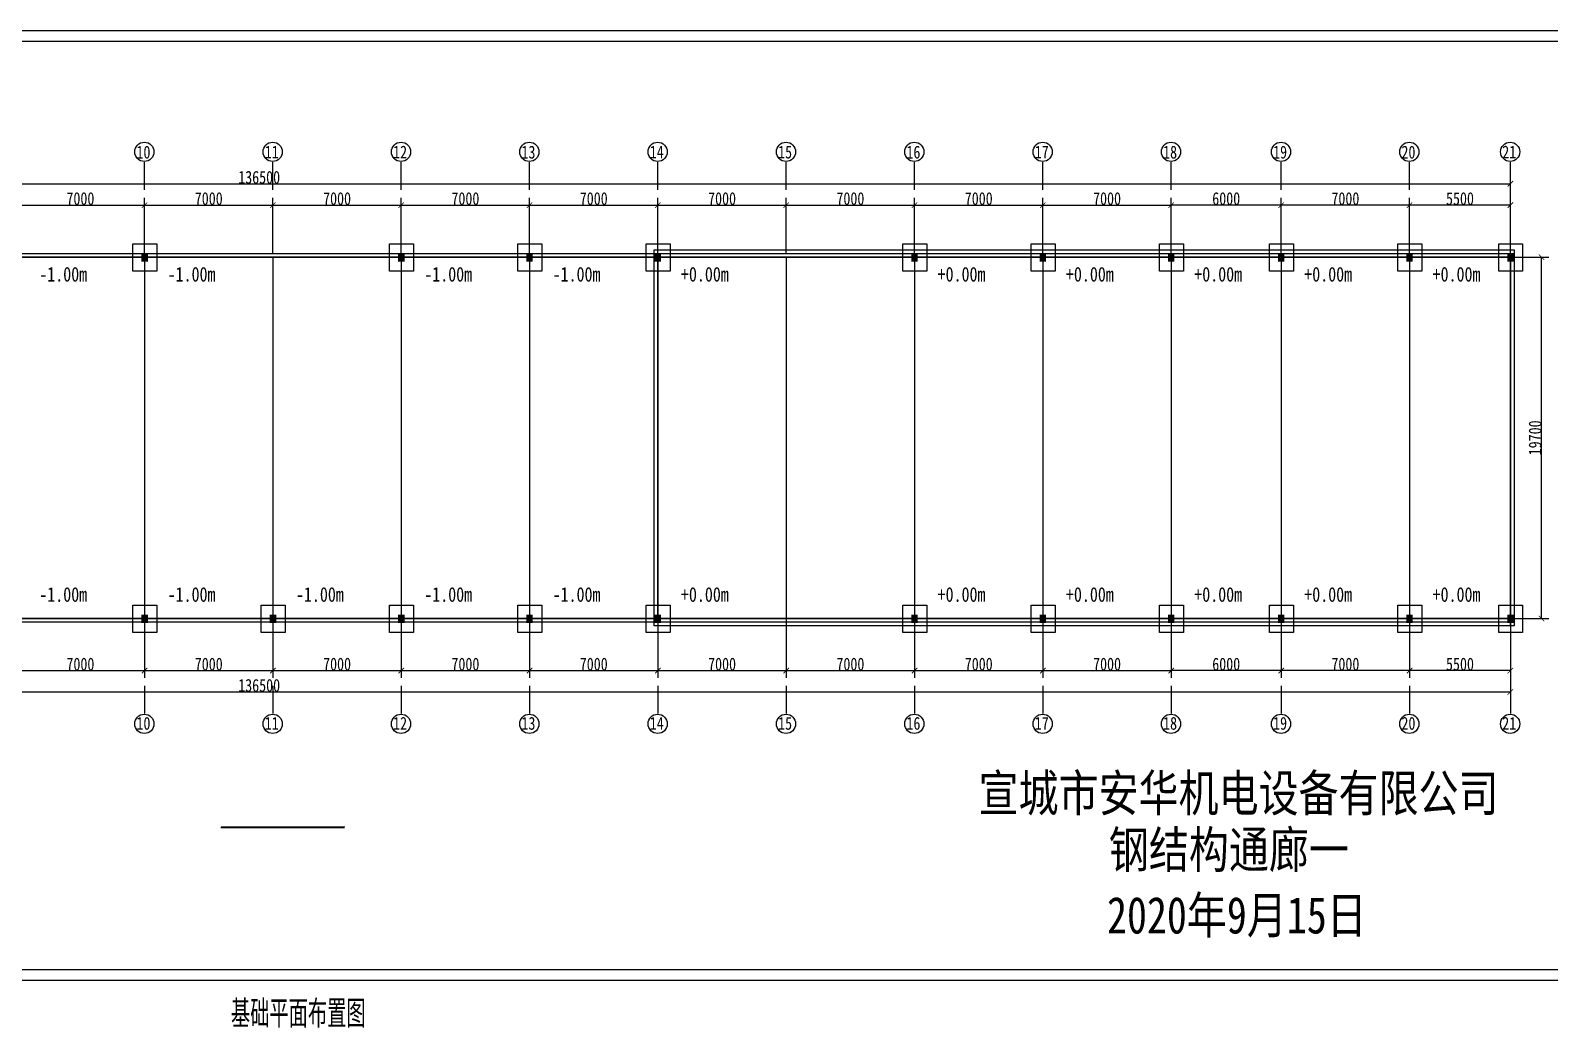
# Model space of a CAD drawing. Header units: millimetres. Extents: x 92079 to 624077, y -488988 to -181668.
# Drawn here: x 221450 to 304318, y -236040 to -181668 of the extents above; entities that cross this region are included whole.
import ezdxf
from ezdxf.enums import TextEntityAlignment as Align

# ---------------------------------------------------------------- set-up
doc = ezdxf.new("R2010")
doc.units = ezdxf.units.MM
doc.header["$PDMODE"] = 1
for name, color, linetype in [('PUB_TEXT', 7, 'Continuous'), ('TEXT', 7, 'Continuous'), ('THICK', 6, 'Continuous'), ('THIN', 7, 'Continuous'), ('粗线', 7, 'Continuous')]:
    doc.layers.add(name, color=color, linetype=linetype)
doc.styles.add('-黑体', font='simhei.ttf', dxfattribs={"width": 0.8})
doc.styles.add('STYLE1', font='', dxfattribs={"width": 0.8})
doc.styles.add('TSSD_Norm', font='Tssdeng.shx', dxfattribs={"bigfont": 'hztxt.shx'})
doc.styles.add('仿宋', font='', dxfattribs={"width": 0.8})
doc.styles.get('STYLE1').set_extended_font_data('SimSun')
doc.styles.get('仿宋').set_extended_font_data('FangSong_GB2312')
doc.dimstyles.new('副本 ISO-25', dxfattribs={"dimtxt": 250, "dimasz": 400, "dimexe": 400, "dimexo": 200, "dimgap": 0.3, "dimtad": 1, "dimtoh": 1, "dimdec": 0, "dimtxsty": '仿宋', "dimblk": 'ARCHTICK', "dimcen": 25, "dimaunit": 1, "dimadec": 3, "dimazin": 0, "dimtfac": 1, "dimtdec": 0, "dimtmove": 0, "dimatfit": 3, "dimldrblk": 'ARCHTICK', "dimfxl": 1, "dimarcsym": 0})

# ---------------------------------------------------------------- blocks, each defined once
blk = doc.blocks.new('_ArchTick')
at = {"color": 0, "linetype": 'ByBlock', "const_width": 0.15}
blk.add_lwpolyline([(-0.5, -0.5), (0.5, 0.5)], dxfattribs=at)
blk = doc.blocks.new('*D43')
at = {"layer": 'Defpoints', "color": 0}
for p in [(220678, -213734), (227678, -213734), (227678, -216574)]:
    blk.add_point(p, dxfattribs=at)
at = {"layer": '粗线', "color": 0, "lineweight": -2}
for p, q in [((220678, -213934), (220678, -216974)), ((227678, -213934), (227678, -216974)), ((220678, -216574), (227678, -216574))]:
    blk.add_line(p, q, dxfattribs=at)
at = {"layer": '粗线', "color": 0, "lineweight": -2, "xscale": 300, "yscale": 300, "zscale": 300, "rotation": 180}
blk.add_blockref('_ArchTick', (220678, -216574), dxfattribs=at)
at = {"layer": '粗线', "color": 0, "lineweight": -2, "xscale": 300, "yscale": 300, "zscale": 300}
blk.add_blockref('_ArchTick', (227678, -216574), dxfattribs=at)
at = {"layer": '粗线', "color": 0, "insert": (224178, -216224), "char_height": 700, "attachment_point": 5, "style": '仿宋'}
blk.add_mtext('7000', dxfattribs=at)
blk = doc.blocks.new('*D44')
at = {"layer": 'Defpoints', "color": 0}
for p in [(227678, -213734), (234678, -213734), (234678, -216574)]:
    blk.add_point(p, dxfattribs=at)
at = {"layer": '粗线', "color": 0, "lineweight": -2}
for p, q in [((227678, -213934), (227678, -216974)), ((234678, -213934), (234678, -216974)), ((227678, -216574), (234678, -216574))]:
    blk.add_line(p, q, dxfattribs=at)
at = {"layer": '粗线', "color": 0, "lineweight": -2, "xscale": 300, "yscale": 300, "zscale": 300, "rotation": 180}
blk.add_blockref('_ArchTick', (227678, -216574), dxfattribs=at)
at = {"layer": '粗线', "color": 0, "lineweight": -2, "xscale": 300, "yscale": 300, "zscale": 300}
blk.add_blockref('_ArchTick', (234678, -216574), dxfattribs=at)
at = {"layer": '粗线', "color": 0, "insert": (231178, -216224), "char_height": 700, "attachment_point": 5, "style": '仿宋'}
blk.add_mtext('7000', dxfattribs=at)
blk = doc.blocks.new('*D45')
at = {"layer": 'Defpoints', "color": 0}
for p in [(234678, -213734), (241678, -213734), (241678, -216574)]:
    blk.add_point(p, dxfattribs=at)
at = {"layer": '粗线', "color": 0, "lineweight": -2}
for p, q in [((234678, -213934), (234678, -216974)), ((241678, -213934), (241678, -216974)), ((234678, -216574), (241678, -216574))]:
    blk.add_line(p, q, dxfattribs=at)
at = {"layer": '粗线', "color": 0, "lineweight": -2, "xscale": 300, "yscale": 300, "zscale": 300, "rotation": 180}
blk.add_blockref('_ArchTick', (234678, -216574), dxfattribs=at)
at = {"layer": '粗线', "color": 0, "lineweight": -2, "xscale": 300, "yscale": 300, "zscale": 300}
blk.add_blockref('_ArchTick', (241678, -216574), dxfattribs=at)
at = {"layer": '粗线', "color": 0, "insert": (238178, -216224), "char_height": 700, "attachment_point": 5, "style": '仿宋'}
blk.add_mtext('7000', dxfattribs=at)
blk = doc.blocks.new('*D46')
at = {"layer": 'Defpoints', "color": 0}
for p in [(241678, -213734), (248678, -213734), (248678, -216574)]:
    blk.add_point(p, dxfattribs=at)
at = {"layer": '粗线', "color": 0, "lineweight": -2}
for p, q in [((241678, -213934), (241678, -216974)), ((248678, -213934), (248678, -216974)), ((241678, -216574), (248678, -216574))]:
    blk.add_line(p, q, dxfattribs=at)
at = {"layer": '粗线', "color": 0, "lineweight": -2, "xscale": 300, "yscale": 300, "zscale": 300, "rotation": 180}
blk.add_blockref('_ArchTick', (241678, -216574), dxfattribs=at)
at = {"layer": '粗线', "color": 0, "lineweight": -2, "xscale": 300, "yscale": 300, "zscale": 300}
blk.add_blockref('_ArchTick', (248678, -216574), dxfattribs=at)
at = {"layer": '粗线', "color": 0, "insert": (245178, -216224), "char_height": 700, "attachment_point": 5, "style": '仿宋'}
blk.add_mtext('7000', dxfattribs=at)
blk = doc.blocks.new('*D47')
at = {"layer": 'Defpoints', "color": 0}
for p in [(248678, -213734), (255678, -213734), (255678, -216574)]:
    blk.add_point(p, dxfattribs=at)
at = {"layer": '粗线', "color": 0, "lineweight": -2}
for p, q in [((248678, -213934), (248678, -216974)), ((255678, -213934), (255678, -216974)), ((248678, -216574), (255678, -216574))]:
    blk.add_line(p, q, dxfattribs=at)
at = {"layer": '粗线', "color": 0, "lineweight": -2, "xscale": 300, "yscale": 300, "zscale": 300, "rotation": 180}
blk.add_blockref('_ArchTick', (248678, -216574), dxfattribs=at)
at = {"layer": '粗线', "color": 0, "lineweight": -2, "xscale": 300, "yscale": 300, "zscale": 300}
blk.add_blockref('_ArchTick', (255678, -216574), dxfattribs=at)
at = {"layer": '粗线', "color": 0, "insert": (252178, -216224), "char_height": 700, "attachment_point": 5, "style": '仿宋'}
blk.add_mtext('7000', dxfattribs=at)
blk = doc.blocks.new('*D48')
at = {"layer": 'Defpoints', "color": 0}
for p in [(255678, -213734), (262678, -213734), (262678, -216574)]:
    blk.add_point(p, dxfattribs=at)
at = {"layer": '粗线', "color": 0, "lineweight": -2}
for p, q in [((255678, -213934), (255678, -216974)), ((262678, -213934), (262678, -216974)), ((255678, -216574), (262678, -216574))]:
    blk.add_line(p, q, dxfattribs=at)
at = {"layer": '粗线', "color": 0, "lineweight": -2, "xscale": 300, "yscale": 300, "zscale": 300, "rotation": 180}
blk.add_blockref('_ArchTick', (255678, -216574), dxfattribs=at)
at = {"layer": '粗线', "color": 0, "lineweight": -2, "xscale": 300, "yscale": 300, "zscale": 300}
blk.add_blockref('_ArchTick', (262678, -216574), dxfattribs=at)
at = {"layer": '粗线', "color": 0, "insert": (259178, -216224), "char_height": 700, "attachment_point": 5, "style": '仿宋'}
blk.add_mtext('7000', dxfattribs=at)
blk = doc.blocks.new('*D49')
at = {"layer": 'Defpoints', "color": 0}
for p in [(262678, -213734), (269678, -213734), (269678, -216574)]:
    blk.add_point(p, dxfattribs=at)
at = {"layer": '粗线', "color": 0, "lineweight": -2}
for p, q in [((262678, -213934), (262678, -216974)), ((269678, -213934), (269678, -216974)), ((262678, -216574), (269678, -216574))]:
    blk.add_line(p, q, dxfattribs=at)
at = {"layer": '粗线', "color": 0, "lineweight": -2, "xscale": 300, "yscale": 300, "zscale": 300, "rotation": 180}
blk.add_blockref('_ArchTick', (262678, -216574), dxfattribs=at)
at = {"layer": '粗线', "color": 0, "lineweight": -2, "xscale": 300, "yscale": 300, "zscale": 300}
blk.add_blockref('_ArchTick', (269678, -216574), dxfattribs=at)
at = {"layer": '粗线', "color": 0, "insert": (266178, -216224), "char_height": 700, "attachment_point": 5, "style": '仿宋'}
blk.add_mtext('7000', dxfattribs=at)
blk = doc.blocks.new('*D50')
at = {"layer": 'Defpoints', "color": 0}
for p in [(269678, -213734), (276678, -213734), (276678, -216574)]:
    blk.add_point(p, dxfattribs=at)
at = {"layer": '粗线', "color": 0, "lineweight": -2}
for p, q in [((269678, -213934), (269678, -216974)), ((276678, -213934), (276678, -216974)), ((269678, -216574), (276678, -216574))]:
    blk.add_line(p, q, dxfattribs=at)
at = {"layer": '粗线', "color": 0, "lineweight": -2, "xscale": 300, "yscale": 300, "zscale": 300, "rotation": 180}
blk.add_blockref('_ArchTick', (269678, -216574), dxfattribs=at)
at = {"layer": '粗线', "color": 0, "lineweight": -2, "xscale": 300, "yscale": 300, "zscale": 300}
blk.add_blockref('_ArchTick', (276678, -216574), dxfattribs=at)
at = {"layer": '粗线', "color": 0, "insert": (273178, -216224), "char_height": 700, "attachment_point": 5, "style": '仿宋'}
blk.add_mtext('7000', dxfattribs=at)
blk = doc.blocks.new('*D51')
at = {"layer": 'Defpoints', "color": 0}
for p in [(276678, -213734), (283678, -213734), (283678, -216574)]:
    blk.add_point(p, dxfattribs=at)
at = {"layer": '粗线', "color": 0, "lineweight": -2}
for p, q in [((276678, -213934), (276678, -216974)), ((283678, -213934), (283678, -216974)), ((276678, -216574), (283678, -216574))]:
    blk.add_line(p, q, dxfattribs=at)
at = {"layer": '粗线', "color": 0, "lineweight": -2, "xscale": 300, "yscale": 300, "zscale": 300, "rotation": 180}
blk.add_blockref('_ArchTick', (276678, -216574), dxfattribs=at)
at = {"layer": '粗线', "color": 0, "lineweight": -2, "xscale": 300, "yscale": 300, "zscale": 300}
blk.add_blockref('_ArchTick', (283678, -216574), dxfattribs=at)
at = {"layer": '粗线', "color": 0, "insert": (280178, -216224), "char_height": 700, "attachment_point": 5, "style": '仿宋'}
blk.add_mtext('7000', dxfattribs=at)
blk = doc.blocks.new('*D52')
at = {"layer": 'Defpoints', "color": 0}
for p in [(283678, -213734), (289678, -213734), (283678, -216574)]:
    blk.add_point(p, dxfattribs=at)
at = {"layer": '粗线', "color": 0, "lineweight": -2}
for p, q in [((283678, -213934), (283678, -216974)), ((289678, -213934), (289678, -216974)), ((289678, -216574), (283678, -216574))]:
    blk.add_line(p, q, dxfattribs=at)
at = {"layer": '粗线', "color": 0, "lineweight": -2, "xscale": 300, "yscale": 300, "zscale": 300, "rotation": 180}
blk.add_blockref('_ArchTick', (283678, -216574), dxfattribs=at)
at = {"layer": '粗线', "color": 0, "lineweight": -2, "xscale": 300, "yscale": 300, "zscale": 300}
blk.add_blockref('_ArchTick', (289678, -216574), dxfattribs=at)
at = {"layer": '粗线', "color": 0, "insert": (286678, -216224), "char_height": 700, "attachment_point": 5, "style": '仿宋'}
blk.add_mtext('6000', dxfattribs=at)
blk = doc.blocks.new('*D33')
at = {"layer": 'Defpoints', "color": 0}
for p in [(289678, -213734), (296678, -213734), (289678, -216574)]:
    blk.add_point(p, dxfattribs=at)
at = {"layer": '粗线', "color": 0, "lineweight": -2}
for p, q in [((289678, -213934), (289678, -216974)), ((296678, -213934), (296678, -216974)), ((296678, -216574), (289678, -216574))]:
    blk.add_line(p, q, dxfattribs=at)
at = {"layer": '粗线', "color": 0, "lineweight": -2, "xscale": 300, "yscale": 300, "zscale": 300, "rotation": 180}
blk.add_blockref('_ArchTick', (289678, -216574), dxfattribs=at)
at = {"layer": '粗线', "color": 0, "lineweight": -2, "xscale": 300, "yscale": 300, "zscale": 300}
blk.add_blockref('_ArchTick', (296678, -216574), dxfattribs=at)
at = {"layer": '粗线', "color": 0, "insert": (293178, -216224), "char_height": 700, "attachment_point": 5, "style": '仿宋'}
blk.add_mtext('7000', dxfattribs=at)
blk = doc.blocks.new('*D34')
at = {"layer": 'Defpoints', "color": 0}
for p in [(296678, -213734), (302178, -213734), (296678, -216574)]:
    blk.add_point(p, dxfattribs=at)
at = {"layer": '粗线', "color": 0, "lineweight": -2}
for p, q in [((296678, -213934), (296678, -216974)), ((302178, -213934), (302178, -216974)), ((302178, -216574), (296678, -216574))]:
    blk.add_line(p, q, dxfattribs=at)
at = {"layer": '粗线', "color": 0, "lineweight": -2, "xscale": 300, "yscale": 300, "zscale": 300, "rotation": 180}
blk.add_blockref('_ArchTick', (296678, -216574), dxfattribs=at)
at = {"layer": '粗线', "color": 0, "lineweight": -2, "xscale": 300, "yscale": 300, "zscale": 300}
blk.add_blockref('_ArchTick', (302178, -216574), dxfattribs=at)
at = {"layer": '粗线', "color": 0, "insert": (299428, -216224), "char_height": 700, "attachment_point": 5, "style": '仿宋'}
blk.add_mtext('5500', dxfattribs=at)
blk = doc.blocks.new('*D10')
at = {"layer": 'Defpoints', "color": 0}
for p in [(165678, -213734), (302178, -213734), (302178, -217736)]:
    blk.add_point(p, dxfattribs=at)
at = {"layer": '粗线', "color": 0, "lineweight": -2}
for p, q in [((165678, -213934), (165678, -218136)), ((302178, -213934), (302178, -218136)), ((165678, -217736), (302178, -217736))]:
    blk.add_line(p, q, dxfattribs=at)
at = {"layer": '粗线', "color": 0, "lineweight": -2, "xscale": 300, "yscale": 300, "zscale": 300, "rotation": 180}
blk.add_blockref('_ArchTick', (165678, -217736), dxfattribs=at)
at = {"layer": '粗线', "color": 0, "lineweight": -2, "xscale": 300, "yscale": 300, "zscale": 300}
blk.add_blockref('_ArchTick', (302178, -217736), dxfattribs=at)
at = {"layer": '粗线', "color": 0, "insert": (233928, -217385), "char_height": 700, "attachment_point": 5, "style": '仿宋'}
blk.add_mtext('136500', dxfattribs=at)
blk = doc.blocks.new('*D20')
at = {"layer": 'Defpoints', "color": 0}
for p in [(227678, -191194), (220678, -194034), (227678, -194034)]:
    blk.add_point(p, dxfattribs=at)
at = {"layer": '粗线', "color": 0, "lineweight": -2}
for p, q in [((220678, -193834), (220678, -190794)), ((220678, -191194), (227678, -191194)), ((227678, -193834), (227678, -190794))]:
    blk.add_line(p, q, dxfattribs=at)
at = {"layer": '粗线', "color": 0, "lineweight": -2, "xscale": 300, "yscale": 300, "zscale": 300, "rotation": 180}
blk.add_blockref('_ArchTick', (220678, -191194), dxfattribs=at)
at = {"layer": '粗线', "color": 0, "lineweight": -2, "xscale": 300, "yscale": 300, "zscale": 300}
blk.add_blockref('_ArchTick', (227678, -191194), dxfattribs=at)
at = {"layer": '粗线', "color": 0, "insert": (224178, -190844), "char_height": 700, "attachment_point": 5, "style": '仿宋'}
blk.add_mtext('7000', dxfattribs=at)
blk = doc.blocks.new('*D21')
at = {"layer": 'Defpoints', "color": 0}
for p in [(234678, -191194), (227678, -194034), (234678, -194034)]:
    blk.add_point(p, dxfattribs=at)
at = {"layer": '粗线', "color": 0, "lineweight": -2}
for p, q in [((227678, -193834), (227678, -190794)), ((227678, -191194), (234678, -191194)), ((234678, -193834), (234678, -190794))]:
    blk.add_line(p, q, dxfattribs=at)
at = {"layer": '粗线', "color": 0, "lineweight": -2, "xscale": 300, "yscale": 300, "zscale": 300, "rotation": 180}
blk.add_blockref('_ArchTick', (227678, -191194), dxfattribs=at)
at = {"layer": '粗线', "color": 0, "lineweight": -2, "xscale": 300, "yscale": 300, "zscale": 300}
blk.add_blockref('_ArchTick', (234678, -191194), dxfattribs=at)
at = {"layer": '粗线', "color": 0, "insert": (231178, -190844), "char_height": 700, "attachment_point": 5, "style": '仿宋'}
blk.add_mtext('7000', dxfattribs=at)
blk = doc.blocks.new('*D22')
at = {"layer": 'Defpoints', "color": 0}
for p in [(241678, -191194), (234678, -194034), (241678, -194034)]:
    blk.add_point(p, dxfattribs=at)
at = {"layer": '粗线', "color": 0, "lineweight": -2}
for p, q in [((234678, -193834), (234678, -190794)), ((234678, -191194), (241678, -191194)), ((241678, -193834), (241678, -190794))]:
    blk.add_line(p, q, dxfattribs=at)
at = {"layer": '粗线', "color": 0, "lineweight": -2, "xscale": 300, "yscale": 300, "zscale": 300, "rotation": 180}
blk.add_blockref('_ArchTick', (234678, -191194), dxfattribs=at)
at = {"layer": '粗线', "color": 0, "lineweight": -2, "xscale": 300, "yscale": 300, "zscale": 300}
blk.add_blockref('_ArchTick', (241678, -191194), dxfattribs=at)
at = {"layer": '粗线', "color": 0, "insert": (238178, -190844), "char_height": 700, "attachment_point": 5, "style": '仿宋'}
blk.add_mtext('7000', dxfattribs=at)
blk = doc.blocks.new('*D23')
at = {"layer": 'Defpoints', "color": 0}
for p in [(248678, -191194), (241678, -194034), (248678, -194034)]:
    blk.add_point(p, dxfattribs=at)
at = {"layer": '粗线', "color": 0, "lineweight": -2}
for p, q in [((241678, -193834), (241678, -190794)), ((241678, -191194), (248678, -191194)), ((248678, -193834), (248678, -190794))]:
    blk.add_line(p, q, dxfattribs=at)
at = {"layer": '粗线', "color": 0, "lineweight": -2, "xscale": 300, "yscale": 300, "zscale": 300, "rotation": 180}
blk.add_blockref('_ArchTick', (241678, -191194), dxfattribs=at)
at = {"layer": '粗线', "color": 0, "lineweight": -2, "xscale": 300, "yscale": 300, "zscale": 300}
blk.add_blockref('_ArchTick', (248678, -191194), dxfattribs=at)
at = {"layer": '粗线', "color": 0, "insert": (245178, -190844), "char_height": 700, "attachment_point": 5, "style": '仿宋'}
blk.add_mtext('7000', dxfattribs=at)
blk = doc.blocks.new('*D24')
at = {"layer": 'Defpoints', "color": 0}
for p in [(255678, -191194), (248678, -194034), (255678, -194034)]:
    blk.add_point(p, dxfattribs=at)
at = {"layer": '粗线', "color": 0, "lineweight": -2}
for p, q in [((248678, -193834), (248678, -190794)), ((248678, -191194), (255678, -191194)), ((255678, -193834), (255678, -190794))]:
    blk.add_line(p, q, dxfattribs=at)
at = {"layer": '粗线', "color": 0, "lineweight": -2, "xscale": 300, "yscale": 300, "zscale": 300, "rotation": 180}
blk.add_blockref('_ArchTick', (248678, -191194), dxfattribs=at)
at = {"layer": '粗线', "color": 0, "lineweight": -2, "xscale": 300, "yscale": 300, "zscale": 300}
blk.add_blockref('_ArchTick', (255678, -191194), dxfattribs=at)
at = {"layer": '粗线', "color": 0, "insert": (252178, -190844), "char_height": 700, "attachment_point": 5, "style": '仿宋'}
blk.add_mtext('7000', dxfattribs=at)
blk = doc.blocks.new('*D25')
at = {"layer": 'Defpoints', "color": 0}
for p in [(262678, -191194), (255678, -194034), (262678, -194034)]:
    blk.add_point(p, dxfattribs=at)
at = {"layer": '粗线', "color": 0, "lineweight": -2}
for p, q in [((255678, -193834), (255678, -190794)), ((255678, -191194), (262678, -191194)), ((262678, -193834), (262678, -190794))]:
    blk.add_line(p, q, dxfattribs=at)
at = {"layer": '粗线', "color": 0, "lineweight": -2, "xscale": 300, "yscale": 300, "zscale": 300, "rotation": 180}
blk.add_blockref('_ArchTick', (255678, -191194), dxfattribs=at)
at = {"layer": '粗线', "color": 0, "lineweight": -2, "xscale": 300, "yscale": 300, "zscale": 300}
blk.add_blockref('_ArchTick', (262678, -191194), dxfattribs=at)
at = {"layer": '粗线', "color": 0, "insert": (259178, -190844), "char_height": 700, "attachment_point": 5, "style": '仿宋'}
blk.add_mtext('7000', dxfattribs=at)
blk = doc.blocks.new('*D26')
at = {"layer": 'Defpoints', "color": 0}
for p in [(269678, -191194), (262678, -194034), (269678, -194034)]:
    blk.add_point(p, dxfattribs=at)
at = {"layer": '粗线', "color": 0, "lineweight": -2}
for p, q in [((262678, -193834), (262678, -190794)), ((262678, -191194), (269678, -191194)), ((269678, -193834), (269678, -190794))]:
    blk.add_line(p, q, dxfattribs=at)
at = {"layer": '粗线', "color": 0, "lineweight": -2, "xscale": 300, "yscale": 300, "zscale": 300, "rotation": 180}
blk.add_blockref('_ArchTick', (262678, -191194), dxfattribs=at)
at = {"layer": '粗线', "color": 0, "lineweight": -2, "xscale": 300, "yscale": 300, "zscale": 300}
blk.add_blockref('_ArchTick', (269678, -191194), dxfattribs=at)
at = {"layer": '粗线', "color": 0, "insert": (266178, -190844), "char_height": 700, "attachment_point": 5, "style": '仿宋'}
blk.add_mtext('7000', dxfattribs=at)
blk = doc.blocks.new('*D27')
at = {"layer": 'Defpoints', "color": 0}
for p in [(276678, -191194), (269678, -194034), (276678, -194034)]:
    blk.add_point(p, dxfattribs=at)
at = {"layer": '粗线', "color": 0, "lineweight": -2}
for p, q in [((269678, -193834), (269678, -190794)), ((269678, -191194), (276678, -191194)), ((276678, -193834), (276678, -190794))]:
    blk.add_line(p, q, dxfattribs=at)
at = {"layer": '粗线', "color": 0, "lineweight": -2, "xscale": 300, "yscale": 300, "zscale": 300, "rotation": 180}
blk.add_blockref('_ArchTick', (269678, -191194), dxfattribs=at)
at = {"layer": '粗线', "color": 0, "lineweight": -2, "xscale": 300, "yscale": 300, "zscale": 300}
blk.add_blockref('_ArchTick', (276678, -191194), dxfattribs=at)
at = {"layer": '粗线', "color": 0, "insert": (273178, -190844), "char_height": 700, "attachment_point": 5, "style": '仿宋'}
blk.add_mtext('7000', dxfattribs=at)
blk = doc.blocks.new('*D28')
at = {"layer": 'Defpoints', "color": 0}
for p in [(283678, -191194), (276678, -194034), (283678, -194034)]:
    blk.add_point(p, dxfattribs=at)
at = {"layer": '粗线', "color": 0, "lineweight": -2}
for p, q in [((276678, -193834), (276678, -190794)), ((276678, -191194), (283678, -191194)), ((283678, -193834), (283678, -190794))]:
    blk.add_line(p, q, dxfattribs=at)
at = {"layer": '粗线', "color": 0, "lineweight": -2, "xscale": 300, "yscale": 300, "zscale": 300, "rotation": 180}
blk.add_blockref('_ArchTick', (276678, -191194), dxfattribs=at)
at = {"layer": '粗线', "color": 0, "lineweight": -2, "xscale": 300, "yscale": 300, "zscale": 300}
blk.add_blockref('_ArchTick', (283678, -191194), dxfattribs=at)
at = {"layer": '粗线', "color": 0, "insert": (280178, -190844), "char_height": 700, "attachment_point": 5, "style": '仿宋'}
blk.add_mtext('7000', dxfattribs=at)
blk = doc.blocks.new('*D29')
at = {"layer": 'Defpoints', "color": 0}
for p in [(283678, -191194), (283678, -194034), (289678, -194034)]:
    blk.add_point(p, dxfattribs=at)
at = {"layer": '粗线', "color": 0, "lineweight": -2}
for p, q in [((283678, -193834), (283678, -190794)), ((289678, -191194), (283678, -191194)), ((289678, -193834), (289678, -190794))]:
    blk.add_line(p, q, dxfattribs=at)
at = {"layer": '粗线', "color": 0, "lineweight": -2, "xscale": 300, "yscale": 300, "zscale": 300, "rotation": 180}
blk.add_blockref('_ArchTick', (283678, -191194), dxfattribs=at)
at = {"layer": '粗线', "color": 0, "lineweight": -2, "xscale": 300, "yscale": 300, "zscale": 300}
blk.add_blockref('_ArchTick', (289678, -191194), dxfattribs=at)
at = {"layer": '粗线', "color": 0, "insert": (286678, -190844), "char_height": 700, "attachment_point": 5, "style": '仿宋'}
blk.add_mtext('6000', dxfattribs=at)
blk = doc.blocks.new('*D30')
at = {"layer": 'Defpoints', "color": 0}
for p in [(289678, -191194), (289678, -194034), (296678, -194034)]:
    blk.add_point(p, dxfattribs=at)
at = {"layer": '粗线', "color": 0, "lineweight": -2}
for p, q in [((289678, -193834), (289678, -190794)), ((296678, -191194), (289678, -191194)), ((296678, -193834), (296678, -190794))]:
    blk.add_line(p, q, dxfattribs=at)
at = {"layer": '粗线', "color": 0, "lineweight": -2, "xscale": 300, "yscale": 300, "zscale": 300, "rotation": 180}
blk.add_blockref('_ArchTick', (289678, -191194), dxfattribs=at)
at = {"layer": '粗线', "color": 0, "lineweight": -2, "xscale": 300, "yscale": 300, "zscale": 300}
blk.add_blockref('_ArchTick', (296678, -191194), dxfattribs=at)
at = {"layer": '粗线', "color": 0, "insert": (293178, -190844), "char_height": 700, "attachment_point": 5, "style": '仿宋'}
blk.add_mtext('7000', dxfattribs=at)
blk = doc.blocks.new('*D31')
at = {"layer": 'Defpoints', "color": 0}
for p in [(296678, -191194), (296678, -194034), (302178, -194034)]:
    blk.add_point(p, dxfattribs=at)
at = {"layer": '粗线', "color": 0, "lineweight": -2}
for p, q in [((296678, -193834), (296678, -190794)), ((302178, -191194), (296678, -191194)), ((302178, -193834), (302178, -190794))]:
    blk.add_line(p, q, dxfattribs=at)
at = {"layer": '粗线', "color": 0, "lineweight": -2, "xscale": 300, "yscale": 300, "zscale": 300, "rotation": 180}
blk.add_blockref('_ArchTick', (296678, -191194), dxfattribs=at)
at = {"layer": '粗线', "color": 0, "lineweight": -2, "xscale": 300, "yscale": 300, "zscale": 300}
blk.add_blockref('_ArchTick', (302178, -191194), dxfattribs=at)
at = {"layer": '粗线', "color": 0, "insert": (299428, -190844), "char_height": 700, "attachment_point": 5, "style": '仿宋'}
blk.add_mtext('5500', dxfattribs=at)
blk = doc.blocks.new('*D32')
at = {"layer": 'Defpoints', "color": 0}
for p in [(302178, -190033), (165678, -194034), (302178, -194034)]:
    blk.add_point(p, dxfattribs=at)
at = {"layer": '粗线', "color": 0, "lineweight": -2}
for p, q in [((165678, -193834), (165678, -189633)), ((302178, -193834), (302178, -189633)), ((165678, -190033), (302178, -190033))]:
    blk.add_line(p, q, dxfattribs=at)
at = {"layer": '粗线', "color": 0, "lineweight": -2, "xscale": 300, "yscale": 300, "zscale": 300, "rotation": 180}
blk.add_blockref('_ArchTick', (165678, -190033), dxfattribs=at)
at = {"layer": '粗线', "color": 0, "lineweight": -2, "xscale": 300, "yscale": 300, "zscale": 300}
blk.add_blockref('_ArchTick', (302178, -190033), dxfattribs=at)
at = {"layer": '粗线', "color": 0, "insert": (233928, -189682), "char_height": 700, "attachment_point": 5, "style": '仿宋'}
blk.add_mtext('136500', dxfattribs=at)
blk = doc.blocks.new('*D53')
at = {"layer": 'Defpoints', "color": 0}
for p in [(302178, -194034), (303878, -194034), (302178, -213734)]:
    blk.add_point(p, dxfattribs=at)
at = {"layer": '粗线', "color": 0, "lineweight": -2}
for p, q in [((302378, -194034), (304278, -194034)), ((303878, -213734), (303878, -194034)), ((302378, -213734), (304278, -213734))]:
    blk.add_line(p, q, dxfattribs=at)
at = {"layer": '粗线', "color": 0, "lineweight": -2, "xscale": 300, "yscale": 300, "zscale": 300}
for p, rotation in [((303878, -194034), 90), ((303878, -213734), 270)]:
    blk.add_blockref('_ArchTick', p, dxfattribs=dict(at, rotation=rotation))
at = {"layer": '粗线', "color": 0, "insert": (303528, -203884), "char_height": 700, "attachment_point": 5, "rotation": 90, "style": '仿宋'}
blk.add_mtext('19700', dxfattribs=at)

msp = doc.modelspace()

# ---------------------------------------------------------------- hatches: boundary and pattern name
for points in [[(227856.271, -194272.554), (227503.771, -194272.554), (227503.771, -193832.554), (227856.271, -193832.554)], [(241856.271, -194272.554), (241503.771, -194272.554), (241503.771, -193832.554), (241856.271, -193832.554)], [(248856.271, -194272.554), (248503.771, -194272.554), (248503.771, -193832.554), (248856.271, -193832.554)], [(255856.271, -194272.554), (255503.771, -194272.554), (255503.771, -193832.554), (255856.271, -193832.554)], [(269856.271, -194272.554), (269503.771, -194272.554), (269503.771, -193832.554), (269856.271, -193832.554)], [(276856.271, -194272.554), (276503.771, -194272.554), (276503.771, -193832.554), (276856.271, -193832.554)], [(283856.271, -194272.554), (283503.771, -194272.554), (283503.771, -193832.554), (283856.271, -193832.554)], [(289856.271, -194272.554), (289503.771, -194272.554), (289503.771, -193832.554), (289856.271, -193832.554)], [(296856.271, -194272.554), (296503.771, -194272.554), (296503.771, -193832.554), (296856.271, -193832.554)], [(302356.271, -194272.554), (302003.771, -194272.554), (302003.771, -193832.554), (302356.271, -193832.554)], [(227856.271, -213972.554), (227503.771, -213972.554), (227503.771, -213532.554), (227856.271, -213532.554)], [(234856.271, -213972.554), (234503.771, -213972.554), (234503.771, -213532.554), (234856.271, -213532.554)], [(241856.271, -213972.554), (241503.771, -213972.554), (241503.771, -213532.554), (241856.271, -213532.554)], [(248856.271, -213972.554), (248503.771, -213972.554), (248503.771, -213532.554), (248856.271, -213532.554)], [(255856.271, -213972.554), (255503.771, -213972.554), (255503.771, -213532.554), (255856.271, -213532.554)], [(269856.271, -213972.554), (269503.771, -213972.554), (269503.771, -213532.554), (269856.271, -213532.554)], [(276856.271, -213972.554), (276503.771, -213972.554), (276503.771, -213532.554), (276856.271, -213532.554)], [(283856.271, -213972.554), (283503.771, -213972.554), (283503.771, -213532.554), (283856.271, -213532.554)], [(289856.271, -213972.554), (289503.771, -213972.554), (289503.771, -213532.554), (289856.271, -213532.554)], [(296856.271, -213972.554), (296503.771, -213972.554), (296503.771, -213532.554), (296856.271, -213532.554)], [(302356.271, -213972.554), (302003.771, -213972.554), (302003.771, -213532.554), (302356.271, -213532.554)]]:
    msp.add_hatch(color=2).paths.add_polyline_path(points)

# ---------------------------------------------------------------- linework, layer by layer
at = {"color": 2}
for points in [[(227043.771, -193302.554), (228343.771, -193302.554), (228343.771, -194802.554), (227043.771, -194802.554)], [(241043.771, -193302.554), (242343.771, -193302.554), (242343.771, -194802.554), (241043.771, -194802.554)], [(248043.771, -193302.554), (249343.771, -193302.554), (249343.771, -194802.554), (248043.771, -194802.554)], [(255043.771, -193302.554), (256343.771, -193302.554), (256343.771, -194802.554), (255043.771, -194802.554)], [(269043.771, -193302.554), (270343.771, -193302.554), (270343.771, -194802.554), (269043.771, -194802.554)], [(276043.771, -193302.554), (277343.771, -193302.554), (277343.771, -194802.554), (276043.771, -194802.554)], [(283043.771, -193302.554), (284343.771, -193302.554), (284343.771, -194802.554), (283043.771, -194802.554)], [(289043.771, -193302.554), (290343.771, -193302.554), (290343.771, -194802.554), (289043.771, -194802.554)], [(296043.771, -193302.554), (297343.771, -193302.554), (297343.771, -194802.554), (296043.771, -194802.554)], [(301543.771, -193302.554), (302843.771, -193302.554), (302843.771, -194802.554), (301543.771, -194802.554)], [(227043.771, -213002.554), (228343.771, -213002.554), (228343.771, -214502.554), (227043.771, -214502.554)], [(234043.771, -213002.554), (235343.771, -213002.554), (235343.771, -214502.554), (234043.771, -214502.554)], [(241043.771, -213002.554), (242343.771, -213002.554), (242343.771, -214502.554), (241043.771, -214502.554)], [(248043.771, -213002.554), (249343.771, -213002.554), (249343.771, -214502.554), (248043.771, -214502.554)], [(255043.771, -213002.554), (256343.771, -213002.554), (256343.771, -214502.554), (255043.771, -214502.554)], [(269043.771, -213002.554), (270343.771, -213002.554), (270343.771, -214502.554), (269043.771, -214502.554)], [(276043.771, -213002.554), (277343.771, -213002.554), (277343.771, -214502.554), (276043.771, -214502.554)], [(283043.771, -213002.554), (284343.771, -213002.554), (284343.771, -214502.554), (283043.771, -214502.554)], [(289043.771, -213002.554), (290343.771, -213002.554), (290343.771, -214502.554), (289043.771, -214502.554)], [(296043.771, -213002.554), (297343.771, -213002.554), (297343.771, -214502.554), (296043.771, -214502.554)], [(301543.771, -213002.554), (302843.771, -213002.554), (302843.771, -214502.554), (301543.771, -214502.554)]]:
    msp.add_lwpolyline(points, close=True, dxfattribs=at)
at = {"layer": 'THICK', "linetype": 'Continuous', "const_width": 36}
msp.add_lwpolyline([(231844.648, -225060.767), (238610.791, -225060.767)], dxfattribs=at)
at = {"layer": 'THIN', "linetype": 'Continuous'}
msp.add_lwpolyline([(231844.648, -225132.767), (238584.691, -225132.767)], dxfattribs=at)
at = {"layer": '粗线', "color": 7}
for p, q in [((227677.771, -190357.361), (227677.771, -188859.111)), ((234677.771, -190357.361), (234677.771, -188859.111)), ((241677.771, -190357.361), (241677.771, -188859.111)), ((248677.771, -190357.361), (248677.771, -188859.111)), ((255677.771, -190357.361), (255677.771, -188859.111)), ((262677.771, -190357.361), (262677.771, -188859.111)), ((269677.771, -190357.361), (269677.771, -188859.111)), ((276677.771, -190357.361), (276677.771, -188859.111)), ((283677.771, -190357.361), (283677.771, -188859.111)), ((289677.771, -190357.361), (289677.771, -188859.111)), ((296677.771, -190357.361), (296677.771, -188859.111)), ((302177.771, -190357.361), (302177.771, -188859.111)), ((302177.771, -194034.092), (165677.771, -194034.092)), ((227677.771, -194034.092), (227677.771, -214134.092)), ((234677.771, -194034.092), (234677.771, -214134.092)), ((241677.771, -194034.092), (241677.771, -214134.092)), ((248677.771, -194034.092), (248677.771, -214134.092)), ((255677.771, -194034.092), (255677.771, -214134.092)), ((262677.771, -194034.092), (262677.771, -214134.092)), ((269677.771, -194034.092), (269677.771, -214134.092)), ((276677.771, -194034.092), (276677.771, -214134.092)), ((283677.771, -194034.092), (283677.771, -214134.092)), ((289677.771, -194034.092), (289677.771, -214134.092)), ((296677.771, -194034.092), (296677.771, -214134.092)), ((302177.771, -214134.092), (302177.771, -194034.092)), ((165677.771, -213734.092), (302177.771, -213734.092)), ((227677.771, -217410.824), (227677.771, -218909.074)), ((234677.771, -217410.824), (234677.771, -218909.074)), ((241677.771, -217410.824), (241677.771, -218909.074)), ((248677.771, -217410.824), (248677.771, -218909.074)), ((255677.771, -217410.824), (255677.771, -218909.074)), ((262677.771, -217410.824), (262677.771, -218909.074)), ((269677.771, -217410.824), (269677.771, -218909.074)), ((276677.771, -217410.824), (276677.771, -218909.074)), ((283677.771, -217410.824), (283677.771, -218909.074)), ((289677.771, -217410.824), (289677.771, -218909.074)), ((296677.771, -217410.824), (296677.771, -218909.074)), ((302177.771, -217410.824), (302177.771, -218909.074))]:
    msp.add_line(p, q, dxfattribs=at)
for points in [[(155141.694, -181667.922), (311567.71, -181667.922), (311567.71, -233464.405), (155141.694, -233464.405)], [(155722.059, -182248.286), (310987.346, -182248.286), (310987.346, -232884.041), (155722.059, -232884.041)], [(165477.771, -193834.092), (302377.771, -193834.092), (302377.771, -213934.092), (165477.771, -213934.092)], [(165677.771, -194034.092), (302177.771, -194034.092), (302177.771, -213734.092), (165677.771, -213734.092)]]:
    msp.add_lwpolyline(points, close=True, dxfattribs=at)
at = {"layer": '粗线', "color": 1}
for points in [[(255477.771, -193634.092), (302377.771, -193634.092), (302377.771, -214134.092), (255477.771, -214134.092)], [(255677.771, -193834.092), (302177.771, -193834.092), (302177.771, -213934.092), (255677.771, -213934.092)]]:
    msp.add_lwpolyline(points, close=True, dxfattribs=at)
at = {"layer": '粗线', "color": 7}
for centre in [(227666.128, -188289.628), (234666.128, -188289.628), (241666.128, -188289.628), (248666.128, -188289.628), (255666.128, -188289.628), (262666.128, -188289.628), (269666.128, -188289.628), (276666.128, -188289.628), (283666.128, -188289.628), (289666.128, -188289.628), (296666.128, -188289.628), (302166.128, -188289.628), (227666.128, -219478.557), (234666.128, -219478.557), (241666.128, -219478.557), (248666.128, -219478.557), (255666.128, -219478.557), (262666.128, -219478.557), (269666.128, -219478.557), (276666.128, -219478.557), (283666.128, -219478.557), (289666.128, -219478.557), (296666.128, -219478.557), (302166.128, -219478.557)]:
    msp.add_circle(centre, 525.365, dxfattribs=at)

# ---------------------------------------------------------------- texts
at = {"layer": 'PUB_TEXT', "style": '-黑体', "width": 0.8}
for s, p in [('宣城市安华机电设备有限公司 ', (287893.798, -223211.452)), ('钢结构通廊一', (286823.405, -226294.033)), ('2020年9月15日', (287260.401, -229868.269))]:
    msp.add_text(s, height=2000, dxfattribs=at).set_placement(p, align=Align.MIDDLE)
at = {"layer": 'TEXT', "style": 'TSSD_Norm', "width": 0.7}
msp.add_text(' 基础平面布置图', height=1500, dxfattribs=at).set_placement((231751.977, -236488.162), align=Align.BOTTOM_LEFT)
at = {"layer": '粗线', "color": 7, "style": 'STYLE1', "width": 0.8}
for s, height, p in [('10', 700, (227235.356, -188654.286)), ('11', 700, (234235.356, -188650.375)), ('12', 700, (241235.356, -188650.375)), ('13', 700, (248235.356, -188654.286)), ('14', 700, (255235.356, -188650.375)), ('15', 700, (262235.356, -188650.375)), ('16', 700, (269235.356, -188654.286)), ('17', 700, (276235.356, -188650.375)), ('18', 700, (283235.356, -188654.286)), ('19', 700, (289235.356, -188654.286)), ('20', 700, (296235.356, -188654.286)), ('21', 700, (301735.356, -188650.375)), ('-1.00m', 800, (221934.268, -195362.238)), ('-1.00m', 800, (228934.268, -195362.238)), ('-1.00m', 800, (242934.268, -195362.238)), ('-1.00m', 800, (249934.268, -195362.238)), ('+0.00m', 800, (256934.268, -195362.238)), ('+0.00m', 800, (270934.268, -195362.238)), ('+0.00m', 800, (277934.268, -195362.238)), ('+0.00m', 800, (284934.268, -195362.238)), ('+0.00m', 800, (290934.268, -195362.238)), ('+0.00m', 800, (297934.268, -195362.238)), ('-1.00m', 800, (221934.268, -212824.456)), ('-1.00m', 800, (228934.268, -212824.456)), ('-1.00m', 800, (235934.268, -212824.456)), ('-1.00m', 800, (242934.268, -212824.456)), ('-1.00m', 800, (249934.268, -212824.456)), ('+0.00m', 800, (256934.268, -212824.456)), ('+0.00m', 800, (270934.268, -212824.456)), ('+0.00m', 800, (277934.268, -212824.456)), ('+0.00m', 800, (284934.268, -212824.456)), ('+0.00m', 800, (290934.268, -212824.456)), ('+0.00m', 800, (297934.268, -212824.456)), ('10', 700, (227235.356, -219798.256)), ('11', 700, (234235.356, -219798.256)), ('12', 700, (241235.356, -219798.256)), ('13', 700, (248235.356, -219798.256)), ('14', 700, (255235.356, -219798.256)), ('15', 700, (262235.356, -219798.256)), ('16', 700, (269235.356, -219798.256)), ('17', 700, (276235.356, -219798.256)), ('18', 700, (283235.356, -219798.256)), ('19', 700, (289235.356, -219798.256)), ('20', 700, (296235.356, -219798.256)), ('21', 700, (301735.356, -219798.256))]:
    msp.add_text(s, height=height, dxfattribs=at).set_placement(p)

# ---------------------------------------------------------------- dimensions: what is measured, and where the dimension line sits
at = {"layer": '粗线', "color": 7}
for p1, p2, distance, picture, middle in [((165677.771, -194034.092), (302177.771, -194034.092), 4001.51, '*D32', (233927.771, -189682.282)), ((302177.771, -213734.092), (302177.771, -194034.092), -1700.553, '*D53', (303528.024, -203884.092)), ((165677.771, -213734.092), (302177.771, -213734.092), -4001.51, '*D10', (233927.771, -217385.303))]:
    dim = msp.add_aligned_dim(p1=p1, p2=p2, distance=distance, dimstyle='副本 ISO-25', override={"dimtxt": 700, "dimasz": 300}, dxfattribs=at)
    dim.commit()
    dim.dimension.update_dxf_attribs({"geometry": picture, "text_midpoint": middle})
for base, p1, p2, picture, middle in [((227677.771, -191193.985), (220677.771, -194034.092), (227677.771, -194034.092), '*D20', (224177.771, -190843.685)), ((234677.771, -191193.985), (227677.771, -194034.092), (234677.771, -194034.092), '*D21', (231177.771, -190843.685)), ((241677.771, -191193.985), (234677.771, -194034.092), (241677.771, -194034.092), '*D22', (238177.771, -190843.685)), ((248677.771, -191193.985), (241677.771, -194034.092), (248677.771, -194034.092), '*D23', (245177.771, -190843.685)), ((255677.771, -191193.985), (248677.771, -194034.092), (255677.771, -194034.092), '*D24', (252177.771, -190843.685)), ((262677.771, -191193.985), (255677.771, -194034.092), (262677.771, -194034.092), '*D25', (259177.771, -190843.685)), ((269677.771, -191193.985), (262677.771, -194034.092), (269677.771, -194034.092), '*D26', (266177.771, -190843.685)), ((276677.771, -191193.985), (269677.771, -194034.092), (276677.771, -194034.092), '*D27', (273177.771, -190843.685)), ((283677.771, -191193.985), (276677.771, -194034.092), (283677.771, -194034.092), '*D28', (280177.771, -190843.685)), ((283677.771, -191193.985), (289677.771, -194034.092), (283677.771, -194034.092), '*D29', (286677.771, -190843.685)), ((289677.771, -191193.985), (296677.771, -194034.092), (289677.771, -194034.092), '*D30', (293177.771, -190843.685)), ((296677.771, -191193.985), (302177.771, -194034.092), (296677.771, -194034.092), '*D31', (299427.771, -190843.685)), ((227677.771, -216574.2), (220677.771, -213734.092), (227677.771, -213734.092), '*D43', (224177.771, -216223.9)), ((234677.771, -216574.2), (227677.771, -213734.092), (234677.771, -213734.092), '*D44', (231177.771, -216223.9)), ((241677.771, -216574.2), (234677.771, -213734.092), (241677.771, -213734.092), '*D45', (238177.771, -216223.9)), ((248677.771, -216574.2), (241677.771, -213734.092), (248677.771, -213734.092), '*D46', (245177.771, -216223.9)), ((255677.771, -216574.2), (248677.771, -213734.092), (255677.771, -213734.092), '*D47', (252177.771, -216223.9)), ((262677.771, -216574.2), (255677.771, -213734.092), (262677.771, -213734.092), '*D48', (259177.771, -216223.9)), ((269677.771, -216574.2), (262677.771, -213734.092), (269677.771, -213734.092), '*D49', (266177.771, -216223.9)), ((276677.771, -216574.2), (269677.771, -213734.092), (276677.771, -213734.092), '*D50', (273177.771, -216223.9)), ((283677.771, -216574.2), (276677.771, -213734.092), (283677.771, -213734.092), '*D51', (280177.771, -216223.9)), ((283677.771, -216574.2), (289677.771, -213734.092), (283677.771, -213734.092), '*D52', (286677.771, -216223.9)), ((289677.771, -216574.2), (296677.771, -213734.092), (289677.771, -213734.092), '*D33', (293177.771, -216223.9)), ((296677.771, -216574.2), (302177.771, -213734.092), (296677.771, -213734.092), '*D34', (299427.771, -216223.9))]:
    dim = msp.add_linear_dim(base=base, p1=p1, p2=p2, dimstyle='副本 ISO-25', override={"dimtxt": 700, "dimasz": 300}, dxfattribs=at)
    dim.commit()
    dim.dimension.update_dxf_attribs({"geometry": picture, "text_midpoint": middle})

doc.saveas('drawing.dxf')
